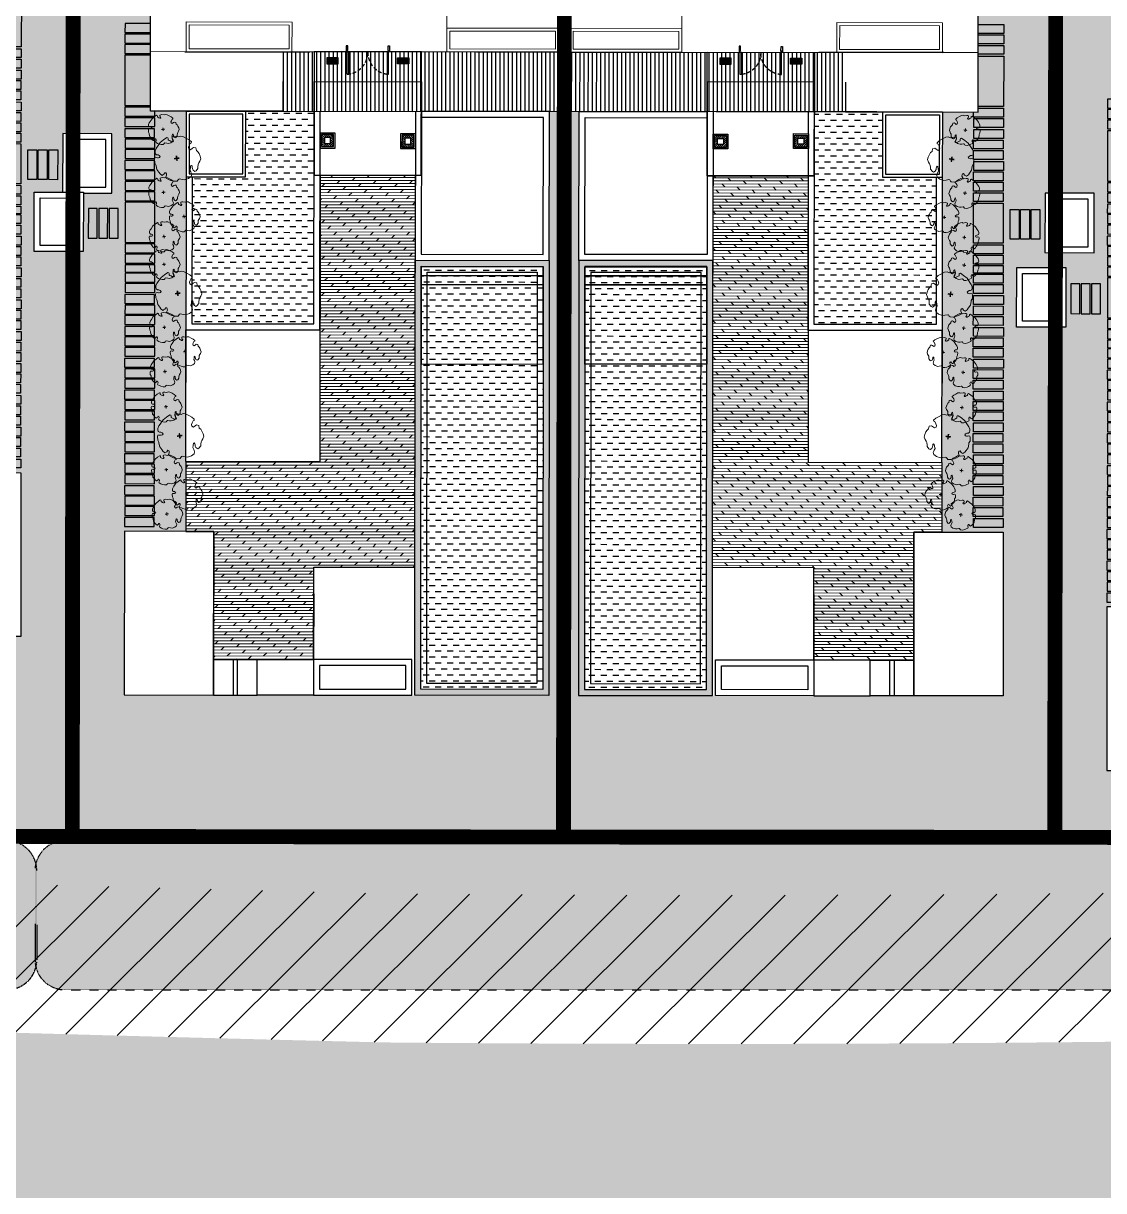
# Model space of a CAD drawing. Header units: millimetres. Extents: x -1030105 to 906887, y -616134 to 1220667.
# Drawn here: x -599842 to -563556, y -516197 to -476977 of the extents above; entities that cross this region are included whole.
import ezdxf

# ---------------------------------------------------------------- set-up
doc = ezdxf.new("R2010")
doc.units = ezdxf.units.MM
doc.header["$MEASUREMENT"] = 0
for name, pattern in [('240930  KHU B- TMB gời inno$0$HIDDEN', [9.525, 6.35, -3.175]), ('240930  KHU B- TMB gời inno$0$XREF_LBC_ZONE B_BEACH VILLA 22 11 11$0$HIDDEN', [9.525, 6.35, -3.175]), ('DASHED', [0.75, 0.5, -0.25]), ('TMB-KHU B-XREF$0$DASHED', [0.75, 0.5, -0.25])]:
    doc.linetypes.add(name, pattern=pattern)
for name, color, linetype, lineweight in [('240930  KHU B- TMB gời inno$0$1. I-FURN', 252, 'Continuous', 18), ('240930  KHU B- TMB gời inno$0$A-WALL', 1, 'Continuous', 30), ('GFA', 6, 'Continuous', 0), ('Level 4', 7, 'Continuous', 5), ('QH_HTKT_GT_Chigioixaydung', 7, 'DASHED', 20), ('QH_KTCQ_Caycanhquan', 97, 'Continuous', 18)]:
    doc.layers.add(name, color=color, linetype=linetype, lineweight=lineweight)
for name, color, linetype in [('240930  KHU B- TMB gời inno$0$DA-DOOR', 21, 'Continuous'), ('240930  KHU B- TMB gời inno$0$DA-WALL-FULL', 2, 'Continuous'), ('240930  KHU B- TMB gời inno$0$DA-WALL-LOW', 1, 'Continuous'), ('240930  KHU B- TMB gời inno$0$DA-WALL-PATT', 8, 'Continuous'), ('240930  KHU B- TMB gời inno$0$TMB-KHU B-XREF$0$Xref-LBC-Plot$0$DA-SITE-CNTR1', 8, 'Continuous'), ('240930  KHU B- TMB gời inno$0$XREF_LBC_ZONE B_BEACH VILLA 22 11 11$0$DA-DOOR-WIN', 21, 'Continuous'), ('240930  KHU B- TMB gời inno$0$XREF_LBC_ZONE B_BEACH VILLA 22 11 11$0$DA-FLOR-OTLN', 9, 'Continuous'), ('240930  KHU B- TMB gời inno$0$XREF_LBC_ZONE B_BEACH VILLA 22 11 11$0$DA-FLOR-OVHD', 4, '240930  KHU B- TMB gời inno$0$XREF_LBC_ZONE B_BEACH VILLA 22 11 11$0$HIDDEN'), ('240930  KHU B- TMB gời inno$0$XREF_LBC_ZONE B_BEACH VILLA 22 11 11$0$DA-FLOR-PATT', 251, 'Continuous'), ('240930  KHU B- TMB gời inno$0$XREF_LBC_ZONE B_BEACH VILLA 22 11 11$0$DA-WALL-FULL', 2, 'Continuous'), ('240930  KHU B- TMB gời inno$0$XREF_LBC_ZONE B_BEACH VILLA 22 11 11$0$DA-WALL-LOW', 1, 'Continuous'), ('240930  KHU B- TMB gời inno$0$XREF_LBC_ZONE B_BEACH VILLA 22 11 11$0$DA-WALL-PATT', 8, 'Continuous'), ('ranh dat', 7, 'Continuous'), ('TMB-KHU B-XREF$0$+ SAND', 41, 'Continuous'), ('TMB-KHU B-XREF$0$0. GEOTUBE', 10, 'Continuous'), ('TMB-KHU B-XREF$0$Xref-LBC-Plot$0$DA-SITE-CNTR1', 8, 'Continuous'), ('Xref-LBC-Plot$0$DA-GNRL-PATT', 8, 'Continuous')]:
    doc.layers.add(name, color=color, linetype=linetype)
doc.layers.add('TMB-KHU B-XREF$0$GRASS', color=95, linetype='Continuous', lineweight=0, transparency=0.6)

# ---------------------------------------------------------------- blocks, each defined once
blk = doc.blocks.new('240930  KHU B- TMB gời inno$0$D1600')
for points in [[(0, 1400), (0, 1360), (-750, 1360), (-750, 1400)], [(0, 14), (0, 54), (-750, 54), (-750, 14)]]:
    blk.add_lwpolyline(points, close=True)
at = {"color": 0, "linetype": 'ByBlock'}
for points in [[(200, 1432), (0, 1432), (0, 1400), (50, 1400), (50, 1385), (200, 1385), (200, 1400), (200, 1400)], [(200, -18), (0, -18), (0, 14), (50, 14), (50, 29), (200, 29), (200, 14), (200, 14)]]:
    blk.add_lwpolyline(points, close=True, dxfattribs=at)
at = {"color": 8, "linetype": '240930  KHU B- TMB gời inno$0$HIDDEN', "ltscale": 20}
for centre, start, end in [((-21, 1436), 182.8197, 271.6231), ((-21, -22), 88.3769, 177.1803)]:
    blk.add_arc(centre, 729, start, end, dxfattribs=at)
blk = doc.blocks.new('*U1355')
at = {"layer": '240930  KHU B- TMB gời inno$0$DA-WALL-PATT'}
h = blk.add_hatch(color=256, dxfattribs=at)
h.dxf.hatch_style = 1
h.paths.add_polyline_path([(0, 375), (200, 375), (200, 0), (0, 0)])
blk.add_lwpolyline([(0, 375), (200, 375), (200, 0), (0, 0)], close=True)
blk = doc.blocks.new('Xref Khu Spa-Wellness - TBM$0$TREE_T')
at = {"const_width": 100}
for points in [[(-124, 124), (124, -124)], [(124, 124), (-124, -124)]]:
    blk.add_lwpolyline(points, dxfattribs=at)
blk = doc.blocks.new('Xref Khu Spa-Wellness - TBM$0$TREE_5')
at = {"layer": 'QH_KTCQ_Caycanhquan', "color": 114, "true_color": 0x139b48}
blk.add_lwpolyline([(-936, 1164), (-781, 1299), (-578, 1386), (-423, 1425), (-249, 1454), (-181, 1415), (-143, 1289), (-85, 1222), (-17, 1193), (41, 1222), (31, 1347), (60, 1425), (80, 1473), (244, 1473), (370, 1434), (592, 1376), (776, 1212), (824, 1164), (960, 1106), (1114, 932), (1143, 845), (1076, 768), (1018, 748), (979, 710), (931, 642), (940, 565), (1018, 555), (1114, 565), (1192, 623), (1289, 632), (1366, 565), (1424, 487), (1472, 323), (1482, 169), (1501, -160), (1434, -440), (1356, -691), (1289, -720), (1240, -682), (1182, -614), (1124, -624), (1037, -643), (931, -662), (873, -701), (863, -769), (969, -798), (1056, -856), (1105, -923), (1066, -991), (989, -1068), (786, -1174), (718, -1290), (573, -1377), (341, -1416), (109, -1455), (-94, -1445), (-133, -1387), (-94, -1319), (-124, -1167), (-158, -1051), (-245, -987), (-362, -999), (-402, -1151), (-439, -1243), (-568, -1308), (-704, -1194), (-829, -1184), (-965, -1145), (-1129, -1049), (-1265, -942), (-1313, -778), (-1332, -653), (-1352, -546), (-1429, -421), (-1497, -334), (-1497, -131), (-1458, -54), (-1323, -44), (-1226, -92), (-1158, -160), (-1110, -208), (-1042, -218), (-1023, -170), (-1100, -44), (-1158, 82), (-1274, 140), (-1342, 178), (-1419, 227), (-1468, 352), (-1419, 565), (-1265, 787), (-1129, 864), (-965, 951), (-936, 999), (-936, 1086)], close=True, dxfattribs=at)
blk.add_blockref('Xref Khu Spa-Wellness - TBM$0$TREE_T', (0, 0), dxfattribs=at)
blk = doc.blocks.new('240930  KHU B- TMB gời inno$0$sdfdfedfre r')
at = {"layer": 'GFA', "true_color": 0x8c7854}
h = blk.add_hatch(dxfattribs=at)
h.set_pattern_fill('DOLMIT', color=35, scale=0.000463266, angle=270)
h.set_pattern_definition([(270, (19902.67073482, -1953.66270689), (0.000115816588506, 9e-20), []), (315, (19902.67073482, -1953.6627069), (0.00023163317662, 0.00023163317662), [0.0001637893902, -0.00032757878043])])
h.paths.add_polyline_path([(20059.281, -1650.579), (20059.281, -1640.957), (20054.781, -1640.957), (20054.781, -1638.613), (20055.723, -1638.613), (20055.723, -1634.313), (20059.081, -1634.313), (20059.081, -1637.413), (20062.481, -1637.413), (20062.481, -1650.579)])
at = {"layer": '240930  KHU B- TMB gời inno$0$XREF_LBC_ZONE B_BEACH VILLA 22 11 11$0$DA-FLOR-PATT'}
for points in [[(20007.557, -1655.6), (20007.857, -1655.6), (20007.857, -1654.6), (20007.557, -1654.6)], [(20007.907, -1655.6), (20008.207, -1655.6), (20008.207, -1654.6), (20007.907, -1654.6)], [(20008.257, -1655.6), (20008.557, -1655.6), (20008.557, -1654.6), (20008.257, -1654.6)]]:
    blk.add_lwpolyline(points, close=True, dxfattribs=at)
at = {"color": 252}
blk.add_wipeout([(19993.074, -1639.252), (20007.332, -1639.252), (20007.332, -1644.752), (20005.274, -1644.752), (20005.274, -1658.868), (20006.474, -1658.868), (20006.474, -1666.468), (20005.274, -1666.468), (20005.274, -1684.268), (20005.474, -1684.268), (20005.474, -1687.018), (20000.374, -1687.018), (20000.374, -1684.268), (20000.274, -1684.268), (20000.274, -1686.768), (20000.074, -1686.768), (20000.074, -1680.868), (19998.074, -1680.868), (19998.074, -1681.399), (19998.574, -1681.399), (19998.574, -1681.899), (19995.574, -1681.899), (19995.574, -1682.168), (19992.774, -1682.168), (19992.774, -1679.967), (19992.574, -1679.967), (19992.574, -1658.868), (19993.074, -1658.868)], dxfattribs=at).dxf.layer = '240930  KHU B- TMB gời inno$0$A-WALL'
at = {"layer": '240930  KHU B- TMB gời inno$0$XREF_LBC_ZONE B_BEACH VILLA 22 11 11$0$DA-FLOR-PATT'}
h = blk.add_hatch(dxfattribs=at)
h.set_pattern_fill('HONEY', color=256, scale=0.4)
h.set_pattern_definition([(360, (20463.034033, -1833.89217), (0.075, 0.0433012702), [0.05, -0.1]), (120, (20463.034033, -1833.89217), (-0.075, 0.0433012702), [0.05, -0.1]), (60, (20463.034033, -1833.89217), (4e-17, 0.0866025404), [-0.1, 0.05])])
h.paths.add_polyline_path([(19997.574, -1639.252), (19997.574, -1653.868), (19993.074, -1653.868), (19993.074, -1639.252)])
h.paths.add_polyline_path([(19997.374, -1639.452), (19997.374, -1653.668), (19993.274, -1653.668), (19993.274, -1639.452)], flags=16)
h = blk.add_hatch(dxfattribs=at)
h.set_pattern_fill('DASH', color=153, scale=1.6)
h.set_pattern_definition([(360, (20057.08209, -1911.90568), (0.2, 0.2), [0.2, -0.2])])
h.paths.add_polyline_path([(19997.374, -1639.452), (19997.374, -1653.668), (19993.274, -1653.668), (19993.274, -1639.452)])
h = blk.add_hatch(dxfattribs=at)
h.set_pattern_fill('DASH', color=153, scale=1.6)
h.set_pattern_definition([(360, (20057.18209, -2067.36608), (0.2, 0.2), [0.2, -0.2])])
h.paths.add_polyline_path([(20003.274, -1658.868), (20003.274, -1656.668), (20005.074, -1656.668), (20005.074, -1651.727), (20000.974, -1651.727), (20000.974, -1657.368), (20000.974, -1657.368), (20000.974, -1658.868)])
h = blk.add_hatch(dxfattribs=at)
h.set_pattern_fill('_USER', color=256, scale=0.14, angle=-90, pattern_type=0)
h.set_pattern_definition([(270, (20057.18209, -1919.27201), (0.14, -3e-17), [])])
h.paths.add_polyline_path([(20001.474, -1658.868), (20002.074, -1658.868), (20002.074, -1658.868), (20001.474, -1658.868)], flags=16)
h.paths.add_polyline_path([(20002.024, -1660.868), (20002.024, -1658.868), (19992.574, -1658.868), (19992.574, -1660.868), (20005.274, -1660.868), (20005.274, -1660.868)])
at = {"layer": '240930  KHU B- TMB gời inno$0$XREF_LBC_ZONE B_BEACH VILLA 22 11 11$0$DA-WALL-PATT'}
h = blk.add_hatch(dxfattribs=at)
h.set_pattern_fill('ANSI31', color=256, scale=0.4, angle=-90)
h.set_pattern_definition([(315, (20056.03534, -1918.930207), (0.035355339, 0.035355339), [])])
h.paths.add_polyline_path([(19997.724, -1657.768), (19997.924, -1657.768), (19997.924, -1657.968), (19997.724, -1657.968)])
h.paths.add_polyline_path([(19997.624, -1658.068), (19998.024, -1658.068), (19998.024, -1657.668), (19997.624, -1657.668)])
h = blk.add_hatch(dxfattribs=at)
h.set_pattern_fill('ANSI31', color=256, scale=0.4, angle=-90)
h.set_pattern_definition([(315, (20058.73534, -1918.946964), (0.035355339, 0.035355339), [])])
h.paths.add_polyline_path([(20000.424, -1657.785), (20000.624, -1657.785), (20000.624, -1657.985), (20000.424, -1657.985)])
h.paths.add_polyline_path([(20000.324, -1658.085), (20000.724, -1658.085), (20000.724, -1657.685), (20000.324, -1657.685)])
at = {"layer": 'GFA', "true_color": 0x8c7854}
h = blk.add_hatch(dxfattribs=at)
h.set_pattern_fill('DOLMIT', color=35, scale=0.407086, angle=180)
h.set_pattern_definition([(180, (-258403.98927, -65107.98811), (3e-17, -0.101771578472), []), (225, (-258403.98927, -65107.9881), (0.2035431566, -0.2035431566), [0.14392674654, -0.2878534931])])
h.paths.add_polyline_path([(20000.774, -1656.718), (20000.774, -1647.095), (20005.274, -1647.095), (20005.274, -1644.752), (20004.332, -1644.752), (20004.332, -1640.452), (20000.974, -1640.452), (20000.974, -1643.552), (19997.574, -1643.552), (19997.574, -1656.718)])
at = {"layer": '240930  KHU B- TMB gời inno$0$1. I-FURN'}
for points in [[(20002.024, -1659.868), (20002.024, -1658.868), (20006.474, -1658.868), (20006.474, -1660.868), (20002.722, -1660.868)], [(20005.274, -1666.468), (20006.474, -1666.468), (20006.474, -1658.868)]]:
    blk.add_lwpolyline(points, dxfattribs=at)
for points in [[(19992.775, -1660.868), (19992.775, -1668.468), (19992.574, -1668.468), (19992.574, -1660.868)], [(19996.524, -1660.868), (19996.524, -1661.668), (19992.775, -1661.668), (19992.775, -1660.868)], [(19996.424, -1660.968), (19996.424, -1661.568), (19992.875, -1661.568), (19992.875, -1660.968)], [(20005.274, -1660.868), (20005.274, -1661.868), (20001.722, -1661.868), (20001.722, -1660.868)], [(20005.174, -1660.968), (20005.174, -1661.768), (20001.822, -1661.768), (20001.822, -1660.968)]]:
    blk.add_lwpolyline(points, close=True, dxfattribs=at)
at = {"layer": '240930  KHU B- TMB gời inno$0$1. I-FURN', "elevation": 0}
blk.add_lwpolyline([(19992.775, -1665.268), (19992.775, -1661.668), (19996.524, -1661.668), (19996.524, -1665.268)], close=True, dxfattribs=at)
at = {"layer": '240930  KHU B- TMB gời inno$0$DA-WALL-LOW', "color": 252}
blk.add_lwpolyline([(20000.974, -1656.718), (20000.974, -1659.868), (19997.374, -1659.868), (19997.374, -1656.718)], close=True, dxfattribs=at)
for points in [[(20002.024, -1659.868), (20002.024, -1658.868), (20006.474, -1658.868), (20006.474, -1666.468), (20005.274, -1666.468), (20005.274, -1684.268), (20000.174, -1684.268), (20000.174, -1681.768), (20000.074, -1681.768), (20000.074, -1679.967)], [(19992.574, -1667.468), (19992.574, -1660.868), (19995.524, -1660.867)]]:
    blk.add_lwpolyline(points, dxfattribs=at)
at = {"layer": '240930  KHU B- TMB gời inno$0$XREF_LBC_ZONE B_BEACH VILLA 22 11 11$0$DA-DOOR-WIN'}
blk.add_line((20005.324, -1660.868), (20001.124, -1660.868), dxfattribs=at)
at = {"layer": '240930  KHU B- TMB gời inno$0$XREF_LBC_ZONE B_BEACH VILLA 22 11 11$0$DA-FLOR-OTLN'}
for p, q in [((20005.274, -1656.668), (20005.274, -1649.752)), ((20005.274, -1651.527), (20000.774, -1651.527)), ((20000.774, -1651.527), (20000.774, -1658.868)), ((20005.074, -1651.727), (20000.974, -1651.727)), ((20000.974, -1651.727), (20000.974, -1658.868)), ((20005.074, -1656.668), (20005.074, -1651.727))]:
    blk.add_line(p, q, dxfattribs=at)
blk.add_lwpolyline([(20005.274, -1658.868), (19992.574, -1658.868), (19992.574, -1660.868), (20005.274, -1660.868)], dxfattribs=at)
at = {"layer": '240930  KHU B- TMB gời inno$0$XREF_LBC_ZONE B_BEACH VILLA 22 11 11$0$DA-FLOR-OVHD', "ltscale": 30}
blk.add_lwpolyline([(19997.374, -1656.718), (19997.374, -1660.868), (20000.974, -1660.868), (20000.974, -1656.718)], close=True, dxfattribs=at)
at = {"layer": '240930  KHU B- TMB gời inno$0$XREF_LBC_ZONE B_BEACH VILLA 22 11 11$0$DA-FLOR-PATT'}
for p, q in [((20000.974, -1639.252), (20002.874, -1639.252)), ((20002.874, -1639.252), (20002.874, -1640.452)), ((19997.674, -1640.452), (20000.974, -1640.452)), ((20000.974, -1640.452), (20003.674, -1640.452)), ((20003.074, -1658.868), (19997.674, -1658.868))]:
    blk.add_line(p, q, dxfattribs=at)
for points in [[(20000.974, -1640.452), (20000.974, -1639.252), (19997.674, -1639.252), (19997.674, -1640.452)], [(20002.874, -1639.252), (20002.874, -1640.452), (20003.674, -1640.452), (20003.674, -1639.252)], [(20003.532, -1639.252), (20003.532, -1640.452), (20004.332, -1640.452), (20004.332, -1639.252)], [(19997.374, -1639.452), (19997.374, -1653.668), (19993.274, -1653.668), (19993.274, -1639.452)], [(20000.774, -1640.252), (20000.774, -1639.452), (19997.874, -1639.452), (19997.874, -1640.252)], [(20007.322, -1645.582), (20007.322, -1645.282), (20006.322, -1645.282), (20006.322, -1645.582)], [(20007.332, -1645.212), (20007.332, -1644.912), (20006.332, -1644.912), (20006.332, -1645.212)], [(20007.332, -1645.212), (20007.332, -1644.912), (20006.332, -1644.912), (20006.332, -1645.212)], [(20007.322, -1645.932), (20007.322, -1645.632), (20006.322, -1645.632), (20006.322, -1645.932)], [(20007.332, -1646.282), (20007.332, -1645.982), (20006.332, -1645.982), (20006.332, -1646.282)], [(20007.322, -1646.652), (20007.322, -1646.352), (20006.322, -1646.352), (20006.322, -1646.652)], [(20007.322, -1647.002), (20007.322, -1646.702), (20006.322, -1646.702), (20006.322, -1647.002)], [(20000.774, -1651.527), (20000.774, -1647.095), (20005.274, -1647.095), (20005.274, -1651.527)], [(20007.332, -1647.352), (20007.332, -1647.052), (20006.332, -1647.052), (20006.332, -1647.352)], [(20007.322, -1647.722), (20007.322, -1647.422), (20006.322, -1647.422), (20006.322, -1647.722)], [(20007.322, -1648.072), (20007.322, -1647.772), (20006.322, -1647.772), (20006.322, -1648.072)], [(20007.332, -1648.422), (20007.332, -1648.122), (20006.332, -1648.122), (20006.332, -1648.422)], [(20007.322, -1648.792), (20007.322, -1648.492), (20006.322, -1648.492), (20006.322, -1648.792)], [(20007.322, -1649.142), (20007.322, -1648.842), (20006.322, -1648.842), (20006.322, -1649.142)], [(20007.332, -1649.492), (20007.332, -1649.192), (20006.332, -1649.192), (20006.332, -1649.492)], [(20007.322, -1649.862), (20007.322, -1649.562), (20006.322, -1649.562), (20006.322, -1649.862)], [(20007.322, -1650.212), (20007.322, -1649.912), (20006.322, -1649.912), (20006.322, -1650.212)], [(19997.374, -1650.385), (19993.274, -1650.385), (19993.274, -1653.052), (19997.374, -1653.052)], [(20007.332, -1650.562), (20007.332, -1650.262), (20006.332, -1650.262), (20006.332, -1650.562)], [(20007.322, -1650.932), (20007.322, -1650.632), (20006.322, -1650.632), (20006.322, -1650.932)], [(20007.322, -1651.282), (20007.322, -1650.982), (20006.322, -1650.982), (20006.322, -1651.282)], [(20007.332, -1651.632), (20007.332, -1651.332), (20006.332, -1651.332), (20006.332, -1651.632)], [(20007.322, -1652.002), (20007.322, -1651.702), (20006.322, -1651.702), (20006.322, -1652.002)], [(20007.322, -1652.352), (20007.322, -1652.052), (20006.322, -1652.052), (20006.322, -1652.352)], [(20007.332, -1652.702), (20007.332, -1652.402), (20006.332, -1652.402), (20006.332, -1652.702)], [(20007.322, -1653.072), (20007.322, -1652.772), (20006.322, -1652.772), (20006.322, -1653.072)], [(20007.322, -1653.422), (20007.322, -1653.122), (20006.322, -1653.122), (20006.322, -1653.422)], [(19997.374, -1653.352), (19993.274, -1653.352), (19993.274, -1653.652), (19997.374, -1653.652)], [(20007.322, -1653.708), (20007.322, -1653.454), (20006.322, -1653.454), (20006.322, -1653.708)], [(20007.322, -1654.058), (20007.322, -1653.758), (20006.322, -1653.758), (20006.322, -1654.058)], [(20007.322, -1654.408), (20007.322, -1654.108), (20006.322, -1654.108), (20006.322, -1654.408)], [(20007.322, -1655.808), (20007.322, -1654.458), (20006.322, -1654.458), (20006.322, -1655.808)], [(20007.322, -1656.158), (20007.322, -1655.858), (20006.322, -1655.858), (20006.322, -1656.158)], [(20007.322, -1656.508), (20007.322, -1656.208), (20006.322, -1656.208), (20006.322, -1656.508)], [(20007.322, -1656.858), (20007.322, -1656.558), (20006.322, -1656.558), (20006.322, -1656.858)], [(20003.274, -1656.668), (20003.274, -1658.868), (20005.274, -1658.868), (20005.274, -1656.668)], [(20003.374, -1656.768), (20003.374, -1658.768), (20005.174, -1658.768), (20005.174, -1656.768)], [(20007.332, -1657.208), (20007.332, -1656.908), (20006.332, -1656.908), (20006.332, -1657.208)], [(20007.322, -1657.578), (20007.322, -1657.278), (20006.322, -1657.278), (20006.322, -1657.578)], [(20007.322, -1657.928), (20007.322, -1657.628), (20006.322, -1657.628), (20006.322, -1657.928)], [(20007.332, -1658.278), (20007.332, -1657.978), (20006.332, -1657.978), (20006.332, -1658.278)], [(20007.332, -1658.648), (20007.332, -1658.348), (20006.332, -1658.348), (20006.332, -1658.648)]]:
    blk.add_lwpolyline(points, close=True, dxfattribs=at)
for points in [[(20000.974, -1642.652), (20000.974, -1640.452)], [(20006.474, -1658.998), (20007.332, -1658.998), (20007.332, -1658.698), (20006.322, -1658.698), (20006.322, -1658.868)], [(20006.474, -1660.748), (20007.332, -1660.748), (20007.332, -1659.058), (20006.474, -1659.058)], [(20006.474, -1661.108), (20007.332, -1661.108), (20007.332, -1660.808), (20006.474, -1660.808)], [(20006.474, -1661.458), (20007.332, -1661.458), (20007.332, -1661.158), (20006.474, -1661.158)], [(20006.474, -1661.808), (20007.332, -1661.808), (20007.332, -1661.508), (20006.474, -1661.508)]]:
    blk.add_lwpolyline(points, dxfattribs=at)
at = {"layer": '240930  KHU B- TMB gời inno$0$XREF_LBC_ZONE B_BEACH VILLA 22 11 11$0$DA-WALL-FULL'}
for points in [[(19997.624, -1658.068), (19998.024, -1658.068), (19998.024, -1657.668), (19997.624, -1657.668)], [(19997.724, -1657.768), (19997.724, -1657.968), (19997.924, -1657.968), (19997.924, -1657.768)], [(20000.324, -1658.085), (20000.724, -1658.085), (20000.724, -1657.685), (20000.324, -1657.685)], [(20000.424, -1657.785), (20000.424, -1657.985), (20000.624, -1657.985), (20000.624, -1657.785)]]:
    blk.add_lwpolyline(points, close=True, dxfattribs=at)
at = {"layer": '240930  KHU B- TMB gời inno$0$XREF_LBC_ZONE B_BEACH VILLA 22 11 11$0$DA-WALL-LOW', "color": 252}
blk.add_line((20000.974, -1642.652), (20000.974, -1643.552), dxfattribs=at)
for points in [[(19997.574, -1639.252), (19997.574, -1653.868), (19993.074, -1653.868), (19993.074, -1639.252)], [(20004.332, -1639.252), (20004.332, -1644.752), (20007.332, -1644.752), (20007.332, -1639.252)], [(20005.274, -1647.095), (20005.274, -1644.752), (20004.332, -1644.752), (20004.332, -1640.452), (20000.974, -1640.452), (20000.974, -1643.552), (19997.574, -1643.552), (19997.574, -1656.718), (20000.774, -1656.718), (20000.774, -1647.095)], [(19997.574, -1657.618), (19997.574, -1658.118), (19998.074, -1658.118), (19998.074, -1657.618)], [(20000.274, -1657.635), (20000.274, -1658.135), (20000.774, -1658.135), (20000.774, -1657.635)]]:
    blk.add_lwpolyline(points, close=True, dxfattribs=at)
at = {"layer": '240930  KHU B- TMB gời inno$0$XREF_LBC_ZONE B_BEACH VILLA 22 11 11$0$DA-WALL-PATT'}
for points in [[(19997.174, -1639.652), (19997.174, -1653.468), (19993.474, -1653.468), (19993.474, -1639.652)], [(19997.374, -1653.052), (19993.274, -1653.052), (19993.274, -1653.352), (19997.374, -1653.352)], [(19993.274, -1654.068), (19993.274, -1658.668), (19997.374, -1658.668), (19997.374, -1654.068)]]:
    blk.add_lwpolyline(points, close=True, dxfattribs=at)
blk.add_lwpolyline([(19997.574, -1658.868), (19997.574, -1653.868), (19993.074, -1653.868), (19993.074, -1658.868), (19997.374, -1658.868)], dxfattribs=at)
at = {"layer": '240930  KHU B- TMB gời inno$0$DA-DOOR', "xscale": 0.001, "yscale": 0.001, "zscale": 0.001, "rotation": 270}
blk.add_blockref('240930  KHU B- TMB gời inno$0$D1600', (19998.467, -1660.868), dxfattribs=at)
at = {"layer": '240930  KHU B- TMB gời inno$0$DA-WALL-FULL', "yscale": 0.001, "zscale": 0.001}
for p, xscale, rotation in [((19998.174, -1660.668), 0.001, 90.00000000048341), ((20000.174, -1660.668), -0.001, 269.9999999995165)]:
    blk.add_blockref('*U1355', p, dxfattribs=dict(at, xscale=xscale, rotation=rotation))
at = {"layer": 'QH_KTCQ_Caycanhquan', "color": 116, "rotation": 322.2616449089547}
for p, xscale, yscale, zscale in [((20005.909, -1645.335, -0.003), 0.0003411715899072842, 0.0003411715899072842, 0.0003411715899072842), ((20005.235, -1646.009, -0.003), 0.0003411715899072842, 0.0003411715899072842, 0.0003411715899072842), ((20005.929, -1646.823, -0.003), 0.0003411715899072842, 0.0003411715899072842, 0.0003411715899072842), ((20005.482, -1647.961, -0.003), 0.0005117573848609263, 0.0005117573848609263, 0.0005117573848609263), ((20005.942, -1648.938, -0.003), 0.0003411715899072842, 0.0003411715899072842, 0.0003411715899072842), ((20005.98, -1650.12, -0.003), 0.0003411715899072842, 0.0003411715899072842, 0.0003411715899072842), ((20005.305, -1650.794, -0.003), 0.0003411715899072842, 0.0003411715899072842, 0.0003411715899072842), ((20006, -1651.607, -0.003), 0.0003411715899072842, 0.0003411715899072842, 0.0003411715899072842), ((20005.553, -1652.746, -0.003), 0.0005117573848609263, 0.0005117573848609263, 0.0005117573848609263), ((20006.013, -1653.722, -0.003), 0.0003411715899072842, 0.0003411715899072842, 0.0003411715899072842), ((20006.015, -1654.656, -0.003), 0.0003411715899072842, 0.0003411715899072842, 0.0003411715899072842), ((20005.341, -1655.33, -0.003), 0.0003411715899072842, 0.0003411715899072842, 0.0003411715899072842), ((20006.035, -1656.143, -0.003), 0.0003411715899072842, 0.0003411715899072842, 0.0003411715899072842), ((20005.589, -1657.282, -0.003), 0.0005117573848609263, 0.0005117573848609263, 0.0005117573848609263), ((20006.049, -1658.259, -0.003), 0.0003411715899072842, 0.0003411715899072842, 0.0003411715899072842)]:
    blk.add_blockref('Xref Khu Spa-Wellness - TBM$0$TREE_5', p, dxfattribs=dict(at, xscale=xscale, yscale=yscale, zscale=zscale))
blk.add_wipeout([(20008.725, -1654.147), (20008.725, -1656.147), (20010.374, -1656.147), (20010.374, -1654.147)]).dxf.layer = '240930  KHU B- TMB gời inno$0$XREF_LBC_ZONE B_BEACH VILLA 22 11 11$0$DA-FLOR-PATT'
at = {"layer": '240930  KHU B- TMB gời inno$0$XREF_LBC_ZONE B_BEACH VILLA 22 11 11$0$DA-FLOR-PATT'}
for points in [[(20010.374, -1656.147), (20008.725, -1656.147), (20008.725, -1654.147), (20010.374, -1654.147)], [(20010.374, -1654.147), (20010.374, -1656.147), (20008.725, -1656.147), (20008.725, -1654.147)], [(20010.174, -1655.947), (20008.925, -1655.947), (20008.925, -1654.347), (20010.174, -1654.347)], [(20010.174, -1654.347), (20010.174, -1655.947), (20008.925, -1655.947), (20008.925, -1654.347)]]:
    blk.add_lwpolyline(points, close=True, dxfattribs=at)
blk = doc.blocks.new('240930  KHU B- TMB gời inno$0$A$C2E32106B')
at = {"layer": '240930  KHU B- TMB gời inno$0$A-WALL', "color": 0, "xscale": 999.9999999999969, "yscale": 999.9999999999969, "zscale": 999.9999999999969, "rotation": 90}
blk.add_blockref('240930  KHU B- TMB gời inno$0$sdfdfedfre r', (-1683502, -20009072), dxfattribs=at)
blk = doc.blocks.new('240930  KHU B- TMB gời inno$0$A$C55f665a7')
at = {"xscale": -0.9999999999999991, "rotation": 179.9999999999999}
blk.add_blockref('240930  KHU B- TMB gời inno$0$sdfdfedfre r', (-19622.76, -1776.954, -0.198), dxfattribs=at)
blk.add_blockref('240930  KHU B- TMB gời inno$0$sdfdfedfre r', (-19589.76, -1772.488, -0.198), dxfattribs=at)
at = {"xscale": 0.001000000000000002, "yscale": 0.001000000000000002, "zscale": 0.001000000000000002, "rotation": 90}
blk.add_blockref('240930  KHU B- TMB gời inno$0$A$C2E32106B', (419.314, -90.949, 96.771), dxfattribs=at)
at = {"extrusion": (3.23117e-24, -1.31266e-23, -1), "xscale": 0.001000000000000003, "yscale": 0.001000000000000003, "zscale": -0.001000000000000001, "rotation": 90}
blk.add_blockref('240930  KHU B- TMB gời inno$0$A$C2E32106B', (-452.309, -90.949, -96.771), dxfattribs=at)
at = {"rotation": 179.9999999999999}
blk.add_blockref('240930  KHU B- TMB gời inno$0$sdfdfedfre r', (20461.388, -1776.954), dxfattribs=at)

msp = doc.modelspace()

# ---------------------------------------------------------------- hatches: boundary and pattern name
at = {"layer": 'TMB-KHU B-XREF$0$GRASS', "true_color": 0x3d6827}
h = msp.add_hatch(dxfattribs=at)
h.set_pattern_fill('CROSS', color=79, scale=2000, angle=-0.0605062)
h.set_pattern_definition([(359.939493816, (-1186721561.66, -431575606.1), (500.52773717, 499.47170523), [250, -750]), (89.939493816, (-1186721436.8, -431575731.24), (-499.47170523, 500.52773717), [250, -750])])
h.paths.add_polyline_path([(-532195.447, -504328.015), (-532160.438, -449322.924), (-565163.916, -449301.919), (-565166.564, -451809.425), (-598159.414, -451774.583), (-598156.774, -449274.584), (-631159.133, -449239.733), (-631161.773, -451739.731), (-664164.132, -451704.88), (-664161.492, -449204.881), (-697163.851, -449170.03), (-697166.491, -451670.028), (-730182.461, -451635.162), (-730237.884, -504117.412)])

# ---------------------------------------------------------------- next in the draw order: block references
at = {"extrusion": (2.64092e-09, -1.16997e-09, 1), "xscale": 1000, "yscale": 1000, "zscale": 1000, "rotation": 359.939493815354}
msp.add_blockref('240930  KHU B- TMB gời inno$0$A$C55f665a7', (-1017362.464, -363899.137, 200.73), dxfattribs=at)

# ---------------------------------------------------------------- next in the draw order: hatches: boundary and pattern name
at = {"layer": 'TMB-KHU B-XREF$0$+ SAND', "true_color": 0xcfb66e, "extrusion": (2.65549e-09, 1.26306e-08, 1)}
h = msp.add_hatch(dxfattribs=at)
h.set_pattern_fill('AR-SAND', color=43, scale=500, angle=-0.0605062)
h.set_pattern_definition([(37.439494, (-17239754.7, 1111203.1), (-30.479268, 963.44461), [0, -760, 0, -850, 0, -812.5]), (7.439494, (-17239754.7, 1111203), (886.378, 1410.13778), [0, -410, 0, -685, 0, -262.5]), (327.439494, (-17240369.7, 1111203.7), (1557.07305, 1.18521), [0, -250, 0, -900, 0, -1175]), (317.439494, (-17240369.7, 1111203.7), (1503.52589, 437.25025), [0, -125, 0, -590, 0, -675])])
edge = h.paths.add_edge_path()
edge.add_line((-304888.212, -509580.595), (-348390.041, -509591.772))
edge.add_arc((-348390.298, -508591.772), 1000, 180.0147202, 270.0147202, ccw=False)
edge.add_line((-349390.298, -508592.029), (-349391.069, -505592.029))
edge.add_arc((-348391.069, -505591.772), 1000, 90.0147202, 180.0147202, ccw=False)
edge.add_line((-348391.326, -504591.772), (-304888.183, -504580.596))
edge.add_arc((-304889.239, -505580.595), 1000, 0.0147202, 89.9394938, ccw=False)
edge.add_line((-303889.239, -505580.339), (-303888.469, -508581.651))
edge.add_arc((-304888.469, -508580.595), 1000, -89.9852798, -0.0605061, ccw=False)
edge = h.paths.add_edge_path()
edge.add_line((-350390.079, -509447.261), (-398390.077, -509459.593))
edge.add_arc((-398390.334, -508459.593), 1000, 180.0147202, 270.0147202, ccw=False)
edge.add_line((-399390.334, -508459.85), (-399391.105, -505459.85))
edge.add_arc((-398391.105, -505459.593), 1000, 90.0147202, 180.0147202, ccw=False)
edge.add_line((-398391.362, -504459.593), (-350391.363, -504447.261))
edge.add_arc((-350391.106, -505447.261), 1000, 0.0147202, 90.0147202, ccw=False)
edge.add_line((-349391.106, -505447.004), (-349390.336, -508447.004))
edge.add_arc((-350390.336, -508447.261), 1000, -89.9852798, 0.0147202, ccw=False)
edge = h.paths.add_edge_path()
edge.add_arc((-450390.338, -508451.32), 1000, -89.9852798, 0.0147202, ccw=False)
edge.add_line((-450390.081, -509451.32), (-498390.079, -509463.652))
edge.add_arc((-498390.336, -508463.652), 1000, 180.0147202, 270.0147202, ccw=False)
edge.add_line((-499390.336, -508463.909), (-499391.107, -505463.909))
edge.add_arc((-498391.107, -505463.652), 1000, 90.0147202, 180.0147202, ccw=False)
edge.add_line((-498391.364, -504463.652), (-450391.365, -504451.32))
edge.add_arc((-450391.109, -505451.32), 1000, 0.0147202, 90.0147202, ccw=False)
edge.add_line((-449391.109, -505451.063), (-449390.338, -508451.063))
edge = h.paths.add_edge_path()
edge.add_arc((-400390.339, -508438.474), 1000, -89.9852798, 0.0147202, ccw=False)
edge.add_line((-400390.083, -509438.474), (-448390.081, -509450.806))
edge.add_arc((-448390.338, -508450.806), 1000, 180.0147202, 270.0147202, ccw=False)
edge.add_line((-449390.338, -508451.063), (-449391.109, -505451.063))
edge.add_arc((-448391.109, -505450.806), 1000, 90.0147202, 180.0147202, ccw=False)
edge.add_line((-448391.366, -504450.806), (-400391.367, -504438.474))
edge.add_arc((-400391.11, -505438.474), 1000, 0.0147202, 90.0147202, ccw=False)
edge.add_line((-399391.11, -505438.218), (-399390.34, -508438.217))
edge = h.paths.add_edge_path()
edge.add_line((-500449.969, -504463.714), (-548449.968, -504454.244))
edge.add_arc((-548450.165, -505454.244), 1000, 89.9886963, 179.9886963)
edge.add_line((-549450.165, -505454.047), (-549450.757, -508454.047))
edge.add_arc((-548450.757, -508454.244), 1000, 179.9886963, 269.9886963)
edge.add_line((-548450.955, -509454.244), (-500450.956, -509463.714))
edge.add_arc((-500450.758, -508463.714), 1000, 269.9886963, 359.9886963)
edge.add_line((-499450.758, -508463.911), (-499450.166, -505463.911))
edge.add_arc((-500450.166, -505463.714), 1000, -0.0113037, 89.9886963)
edge = h.paths.add_edge_path()
edge.add_line((-550449.968, -504453.849), (-598449.967, -504444.38))
edge.add_arc((-598450.164, -505444.38), 1000, 89.9886963, 179.9886963)
edge.add_line((-599450.164, -505444.182), (-599450.756, -508444.182))
edge.add_arc((-598450.756, -508444.38), 1000, 179.9886963, 269.9886963)
edge.add_line((-598450.954, -509444.38), (-550450.955, -509453.849))
edge.add_arc((-550450.757, -508453.849), 1000, 269.9886963, 359.9886963)
edge.add_line((-549450.757, -508454.047), (-549450.165, -505454.047))
edge.add_arc((-550450.165, -505453.849), 1000, -0.0113037, 89.9886963)
edge = h.paths.add_edge_path()
edge.add_line((-699390.336, -508469.872), (-699391.107, -505469.872))
edge.add_arc((-698391.107, -505469.615), 1000, 90.0147202, 180.0147202, ccw=False)
edge.add_line((-698391.364, -504469.615), (-650391.365, -504457.283))
edge.add_arc((-650391.108, -505457.283), 1000, 0.0147202, 90.0147202, ccw=False)
edge.add_line((-649391.109, -505457.026), (-649390.338, -508457.026))
edge.add_arc((-650390.338, -508457.283), 1000, -89.9852798, 0.0147202, ccw=False)
edge.add_line((-650390.081, -509457.283), (-698390.079, -509469.615))
edge.add_arc((-698390.336, -508469.615), 1000, 180.0147202, 270.0147202, ccw=False)
edge = h.paths.add_edge_path()
edge.add_arc((-648391.109, -505456.769), 1000, 90.0147202, 180.0147202, ccw=False)
edge.add_line((-648391.365, -504456.769), (-600391.367, -504444.437))
edge.add_arc((-600391.11, -505444.437), 1000, 0.0147202, 90.0147202, ccw=False)
edge.add_line((-599391.11, -505444.181), (-599390.339, -508444.18))
edge.add_arc((-600390.339, -508444.437), 1000, -89.9852798, 0.0147202, ccw=False)
edge.add_line((-600390.082, -509444.437), (-648390.081, -509456.769))
edge.add_arc((-648390.338, -508456.769), 1000, 180.0147202, 270.0147202, ccw=False)
edge.add_line((-649390.338, -508457.026), (-649391.109, -505457.026))
edge = h.paths.add_edge_path()
edge.add_line((-700424.639, -504469.676), (-748424.638, -504460.206))
edge.add_arc((-748424.835, -505460.206), 1000, 89.9886963, 179.9886963)
edge.add_line((-749424.835, -505460.009), (-749425.427, -508460.009))
edge.add_arc((-748425.427, -508460.206), 1000, 179.9886963, 269.9886963)
edge.add_line((-748425.624, -509460.206), (-700425.625, -509469.676))
edge.add_arc((-700425.428, -508469.676), 1000, 269.9886963, 359.9886963)
edge.add_line((-699425.428, -508469.873), (-699424.836, -505469.873))
edge.add_arc((-700424.836, -505469.676), 1000, -0.0113037, 89.9886963)
edge = h.paths.add_edge_path()
edge.add_arc((-750424.835, -505459.812), 1000, -0.0113037, 89.9886963)
edge.add_line((-750424.638, -504459.812), (-798424.637, -504450.342))
edge.add_arc((-798424.834, -505450.342), 1000, 89.9886963, 179.9886963)
edge.add_line((-799424.834, -505450.145), (-799425.426, -508450.144))
edge.add_arc((-798425.426, -508450.342), 1000, 179.9886963, 269.9886963)
edge.add_line((-798425.623, -509450.342), (-750425.624, -509459.811))
edge.add_arc((-750425.427, -508459.812), 1000, 269.9886963, 359.9886963)
edge.add_line((-749425.427, -508460.009), (-749424.835, -505460.009))
edge = h.paths.add_edge_path()
edge.add_line((-850391.144, -509463.246), (-898391.142, -509475.578))
edge.add_arc((-898391.399, -508475.578), 1000, 180.0147202, 270.0147202, ccw=False)
edge.add_line((-899391.399, -508475.835), (-899392.17, -505475.835))
edge.add_arc((-898392.17, -505475.578), 1000, 90.0147202, 180.0147202, ccw=False)
edge.add_line((-898392.427, -504475.578), (-850392.428, -504463.246))
edge.add_arc((-850392.171, -505463.246), 1000, 0.0147202, 90.0147202, ccw=False)
edge.add_line((-849392.172, -505462.989), (-849391.401, -508462.989))
edge.add_arc((-850391.401, -508463.246), 1000, -89.9852798, 0.0147202, ccw=False)
edge = h.paths.add_edge_path()
edge.add_arc((-848392.172, -505462.732), 1000, 90.0147202, 180.0147202, ccw=False)
edge.add_line((-848392.428, -504462.733), (-800392.43, -504450.401))
edge.add_arc((-800392.173, -505450.4), 1000, 0.0147202, 90.0147202, ccw=False)
edge.add_line((-799392.173, -505450.144), (-799391.402, -508450.143))
edge.add_arc((-800391.402, -508450.4), 1000, -89.9852798, 0.0147202, ccw=False)
edge.add_line((-800391.145, -509450.4), (-848391.144, -509462.732))
edge.add_arc((-848391.401, -508462.732), 1000, 180.0147202, 270.0147202, ccw=False)
edge.add_line((-849391.401, -508462.989), (-849392.172, -505462.989))
edge = h.paths.add_edge_path()
edge.add_line((-899399.034, -508475.835), (-899398.442, -505475.835))
edge.add_arc((-900398.442, -505475.638), 1000, -0.0113037, 89.9886963)
edge.add_line((-900398.245, -504475.638), (-948398.244, -504466.168))
edge.add_arc((-948398.442, -505466.168), 1000, 89.9886963, 179.9886963)
edge.add_line((-949398.441, -505465.971), (-949399.033, -508465.971))
edge.add_arc((-948399.033, -508466.168), 1000, 179.9886963, 269.9886963)
edge.add_line((-948399.231, -509466.168), (-900399.232, -509475.638))
edge.add_arc((-900399.034, -508475.638), 1000, 269.9886963, 359.9886963)
edge = h.paths.add_edge_path()
edge.add_arc((-950398.441, -505465.774), 1000, -0.0113037, 89.9886963)
edge.add_line((-950398.244, -504465.774), (-998398.243, -504456.304))
edge.add_arc((-998398.441, -505456.304), 1000, 89.9886963, 179.9886963)
edge.add_line((-999398.441, -505456.107), (-999399.032, -508456.107))
edge.add_arc((-998399.032, -508456.304), 1000, 179.9886963, 269.9886963)
edge.add_line((-998399.23, -509456.304), (-950399.231, -509465.774))
edge.add_arc((-950399.033, -508465.774), 1000, 269.9886963, 359.9886963)
edge.add_line((-949399.033, -508465.971), (-949398.441, -505465.971))
at = {"layer": 'Xref-LBC-Plot$0$DA-GNRL-PATT', "extrusion": (-2.73868e-08, 1.88973e-09, 1)}
h = msp.add_hatch(dxfattribs=at)
h.set_pattern_fill('ANSI31', color=256, scale=10000, angle=-0.062165)
h.set_pattern_definition([(44.93784, (-324936.8, -497639.5), (-882.924, 884.842), [])])
h.paths.add_polyline_path([(-440213.719, -505535.103, 0.013392889), (-524398.856, -505156.877, -0.012848883), (-587633.871, -506218.127, -0.004604921), (-650847.074, -504089.553, 0.013483811), (-682366.187, -503985.604, 0.007045495), (-713908.087, -505454.039, -0.013714743), (-735017.256, -505929.211, -0.008501301), (-756111.181, -505400.047, 0.007967938), (-798205.429, -503953.347, 0.016221588), (-829726.878, -504650.193, -0.002010935), (-850778.995, -505912.022, -0.025848614), (-871922.021, -505950.649, -0.00518489), (-903498.619, -503699.757, 0.020463891), (-919188.402, -503353.452, 0.009889169), (-934933.566, -504186.3, -0.018551454), (-945552.393, -504273.031, 0.02070911), (-966555.474, -504191.949, -0.02154554), (-977175.673, -504183.069, -0.010552247), (-982588.692, -503693.299), (-982594.148, -508722.688, 0.009635766), (-977458.198, -509175.463, 0.021645243), (-966356.201, -509187.99, -0.020738013), (-945738.42, -509269.735, 0.018738167), (-934638.183, -509178.03, -0.009909453), (-919058.731, -508351.899, -0.02035487), (-903859.285, -508686.95, 0.005181706), (-872198.657, -510943.064, 0.025888405), (-850505.705, -510904.551, 0.002009257), (-829431.038, -509641.489, -0.016198994), (-798277.284, -508952.872, -0.007967979), (-756342.095, -510394.754, 0.008512676), (-735049.766, -510929.112, 0.013737002), (-713631.742, -510446.467, -0.007046537), (-682225.979, -508983.686, -0.013460804), (-651029.793, -509086.313, 0.004605446), (-587717.31, -511217.581, 0.012846517), (-524237.045, -510154.513, -0.013381429), (-440391.503, -510531.987, 0.00222408), (-377146.773, -512772.312, 0.028477791), (-314857.393, -511069.48), (-314851.948, -506051.044, -0.028673566), (-376995.379, -507774.603, -0.002224716)])
h = msp.add_hatch(dxfattribs=at)
h.set_pattern_fill('ANSI38', color=256, scale=10000, angle=-0.062165)
h.set_pattern_definition([(44.937835, (-15235278.3, 204923.1), (-882.92396, 884.84195), []), (134.937835, (-15235278.3, 204923.1), (-2650.68987, 886.75995), [3125, -1875])])
h.paths.add_polyline_path([(-982588.752, -503748.855), (-987588.749, -503743.43), (-987694.535, -601243.372, 0.414213562), (-985197.249, -603746.083, 0.414213562), (-982694.538, -601248.797)])
h.paths.add_polyline_path([(-309849.619, -503907.058), (-314849.616, -503901.633), (-314955.402, -601401.575, 0.414213562), (-312458.116, -603904.286, 0.414213562), (-309955.405, -601407)])
h = msp.add_hatch(dxfattribs=at)
h.set_pattern_fill('AR-SAND', color=256, scale=2000, angle=-0.062165)
h.set_pattern_definition([(37.437835, (-15235278.3, 204923), (-121.8055, 3853.78196), [0, -3040, 0, -3400, 0, -3250]), (7.437835, (-15235278.3, 204923), (3545.6753, 5640.4485), [0, -1640, 0, -2740, 0, -1050]), (327.437835, (-15237738.3, 204925.8), (6228.2923, 4.5605), [0, -1000, 0, -3600, 0, -4700]), (317.437835, (-15237738.3, 204926), (6014.1542, 1748.8269), [0, -500, 0, -2360, 0, -2700])])
h.paths.add_polyline_path([(-314857.393, -511069.48, -0.028477791), (-377146.773, -512772.312, -0.00222408), (-440391.503, -510531.987, 0.013381429), (-524237.045, -510154.513, -0.012846517), (-587717.31, -511217.581, -0.004605446), (-651029.793, -509086.313, 0.013460804), (-682225.979, -508983.686, 0.007046537), (-713631.742, -510446.467, -0.013737002), (-735049.766, -510929.112, -0.008512676), (-756342.095, -510394.754, 0.007967979), (-798277.284, -508952.872, 0.016198994), (-829431.038, -509641.489, -0.002009257), (-850505.705, -510904.551, -0.025888405), (-872198.657, -510943.064, -0.005181706), (-903859.285, -508686.95, 0.02035487), (-919058.731, -508351.899, 0.009909453), (-934638.183, -509178.03, -0.018738167), (-945738.42, -509269.735, 0.020738013), (-966356.201, -509187.99, -0.021645243), (-977458.198, -509175.463, -0.009635766), (-982594.148, -508722.688), (-982618.679, -531331.504, 0.006240411), (-978730.077, -531640.9, 0.022006113), (-965463.599, -531670.336, -0.02087381), (-946588.773, -531754.381, 0.019489951), (-933290.193, -531639.59, -0.00999254), (-918478.6, -530845.068, -0.01980119), (-905473.21, -531130.041, 0.005165636), (-873446.796, -533408.727, 0.026050597), (-849275.152, -533370.889, 0.002001541), (-828101.569, -532102.43, -0.016092677), (-798599.779, -531450.753, -0.007967719), (-757382.686, -532870.865, 0.00856218), (-735196.283, -533428.661, 0.013832328), (-712385.388, -532912.233, -0.007050571), (-681595.626, -531475.08, -0.013353318), (-651850.03, -531571.816, 0.0046076), (-588093.397, -533715.104, 0.012835775), (-523511.152, -532643.944, -0.013329387), (-441191.013, -533017.987, 0.002221205), (-377828.219, -535261.995, 0.027639558), (-314881.891, -533648.417)])
h.paths.add_polyline_path([(-314887.334, -538665.115, -0.027462245), (-377979.689, -540259.701, -0.002220564), (-441368.566, -538014.88, 0.013317716), (-523350.342, -537641.611, -0.012833368), (-588177.106, -538714.55, -0.004608032), (-652031.85, -536568.612, 0.013328509), (-681455.681, -536473.173, 0.007051319), (-712107.814, -537904.591, -0.013852508), (-735228.89, -538428.56, -0.008572824), (-757614.254, -537865.541, 0.007967558), (-798671.246, -536450.286, 0.016067956), (-827806.545, -537093.776, -0.001999791), (-849001.543, -538363.4, -0.026083329), (-873724.83, -538401.055, -0.005161668), (-905829.67, -536117.569, 0.019661716), (-918350.545, -535843.589, 0.010009113), (-932986.712, -536630.79, -0.019640516), (-946780.584, -536750.857, 0.020905511), (-965266.116, -536666.448, -0.022070897), (-979012.807, -536633.159, -0.005615022), (-982624.125, -536351.536), (-982645.194, -555769.888, -0.09771116), (-980225.679, -554648.312, -0.06767712), (-969178.226, -554315.712, -0.019595741), (-958108.097, -556144.363, 0.06701112), (-941448.713, -557277.157, 0.025070674), (-924737.835, -555178.648, -0.016763821), (-913586.435, -553781.259, -0.037821042), (-896862.952, -553736.284, -0.01713353), (-880138.018, -555459.28, 0.009347945), (-857815.492, -558154.201, 0.022124395), (-835466.421, -559332.958, 0.026953022), (-813122.658, -558241.779, -0.019027578), (-779646.003, -555234.126, -0.044277754), (-757349.462, -556328.375, 0.012670923), (-735067.653, -559065.294, 0.068452238), (-712804.46, -557898.664, -0.007333257), (-696164.498, -554859.774, -0.035535179), (-685137.025, -553849.178, -0.044313303), (-674180.243, -554764.755, -0.031660941), (-657823.663, -558739.564, 0.014531626), (-641454.792, -563299.058, 0.078378287), (-613869.277, -565592.222, 0.016237727), (-602726.825, -564571.17, 0.006273488), (-580349.108, -561306.804, -0.028112732), (-557962.881, -559024.883, -0.019779787), (-546804.651, -559110.002, -0.024959635), (-524547.313, -561390.333, 0.005715552), (-491196.624, -566735.924, 0.026489191), (-474533.623, -568131.684, 0.036239319), (-457902.553, -567265.145, 0.018410805), (-435780.166, -563596.7, -0.013511126), (-413620.09, -559698.568, -0.042364252), (-391430.628, -558392.888, -0.027049494), (-369186.603, -560290.165, -0.001349562), (-335785.918, -565488.545, 0.023462068), (-314918.934, -567789.78)])

# ---------------------------------------------------------------- next in the draw order: linework, layer by layer
at = {"layer": '240930  KHU B- TMB gời inno$0$TMB-KHU B-XREF$0$Xref-LBC-Plot$0$DA-SITE-CNTR1'}
for points in [[(-598141.037, -451792.803), (-598138.28, -449292.804), (-614638.27, -449274.608), (-614698.927, -504276.509), (-598198.939, -504296.542)], [(-548636.242, -449339.888), (-565136.232, -449321.692), (-565138.997, -451829.198), (-565196.892, -504326.764), (-548696.894, -504338.038)], [(-581641.047, -451810.999), (-598141.037, -451792.803), (-598198.939, -504296.542), (-583745.232, -504314.091), (-581698.95, -504315.49)], [(-565138.997, -451829.198), (-581641.047, -451810.999), (-581698.95, -504315.49), (-565196.892, -504326.764)]]:
    msp.add_lwpolyline(points, close=True, dxfattribs=at)
at = {"layer": 'Level 4', "ltscale": 300, "extrusion": (-1.84216e-08, 8.15428e-09, 1)}
msp.add_point((-572707.872, -504307.379, -0.147), dxfattribs=at)
at = {"layer": 'QH_HTKT_GT_Chigioixaydung', "ltscale": 6, "const_width": 500, "flags": 128}
msp.add_lwpolyline([(-598198.939, -504296.542), (-583745.232, -504314.091), (-581698.95, -504315.49), (-565196.892, -504326.764), (-548696.894, -504338.038), (-532195.469, -504349.312), (-532137.679, -449358.083), (-548636.242, -449339.888), (-565136.232, -449321.692), (-565138.997, -451829.198), (-581641.047, -451810.999), (-598141.037, -451792.803), (-598138.28, -449292.804), (-614638.27, -449274.608), (-631133.506, -449256.417), (-631136.263, -451756.415), (-631141.017, -451756.41), (-647641.007, -451738.214), (-664140.997, -451720.018), (-664138.24, -449220.019), (-680638.23, -449201.823), (-697138.22, -449183.627), (-697140.977, -451683.625), (-713640.967, -451665.429), (-727156.948, -451650.523), (-730156.946, -451647.215), (-730214.824, -504129.462), (-725120.899, -504135.747), (-713698.847, -504149.712), (-697198.859, -504169.885), (-680698.871, -504190.057), (-680060.347, -504190.838), (-664198.886, -504212.706), (-647698.901, -504235.455), (-641706.038, -504243.718), (-631198.915, -504256.475), (-614698.927, -504276.509)], close=True, dxfattribs=at)
at = {"layer": 'ranh dat'}
for points in [[(-598141.037, -451792.803), (-598138.28, -449292.804), (-614638.27, -449274.608), (-614698.927, -504276.509), (-598198.939, -504296.542)], [(-548636.242, -449339.888), (-565136.232, -449321.692), (-565138.997, -451829.198), (-565196.892, -504326.764), (-548696.894, -504338.038)], [(-581641.047, -451810.999), (-598141.037, -451792.803), (-598198.939, -504296.542), (-583745.232, -504314.091), (-581698.95, -504315.49)], [(-565138.997, -451829.198), (-581641.047, -451810.999), (-581698.95, -504315.49), (-565196.892, -504326.764)]]:
    msp.add_lwpolyline(points, close=True, dxfattribs=at)
at = {"layer": 'TMB-KHU B-XREF$0$0. GEOTUBE', "color": 6, "linetype": 'TMB-KHU B-XREF$0$DASHED', "ltscale": 0.0003, "extrusion": (2.65549e-09, 1.26306e-08, 1), "elevation": -0.163}
for points in [[(-649390.338, -508457.026), (-649391.109, -505457.026, -0.414213562), (-648391.365, -504456.769), (-600391.367, -504444.437, -0.414213562), (-599391.11, -505444.181), (-599390.339, -508444.18, -0.414213562), (-600390.082, -509444.437), (-648390.081, -509456.769, -0.414213562)], [(-550950.756, -508452.462), (-550950.165, -505452.463, 0.414213562), (-551949.967, -504452.265), (-598449.967, -504444.38, 0.414213562), (-599450.164, -505444.182), (-599450.756, -508444.182, 0.414213562), (-598450.954, -509444.38), (-551950.954, -509452.265, 0.414213562)]]:
    msp.add_lwpolyline(points, format="xyb", close=True, dxfattribs=at)
at = {"layer": 'TMB-KHU B-XREF$0$Xref-LBC-Plot$0$DA-SITE-CNTR1', "extrusion": (2.65549e-09, 1.26306e-08, 1), "const_width": 500, "elevation": -0.163}
for points in [[(-598198.909, -504278.597), (-598140.823, -449274.592)], [(-565196.855, -504302.065), (-565138.773, -449301.936)], [(-581698.921, -504298.749), (-581643.473, -451792.015)]]:
    msp.add_lwpolyline(points, dxfattribs=at)

doc.saveas('drawing.dxf')
